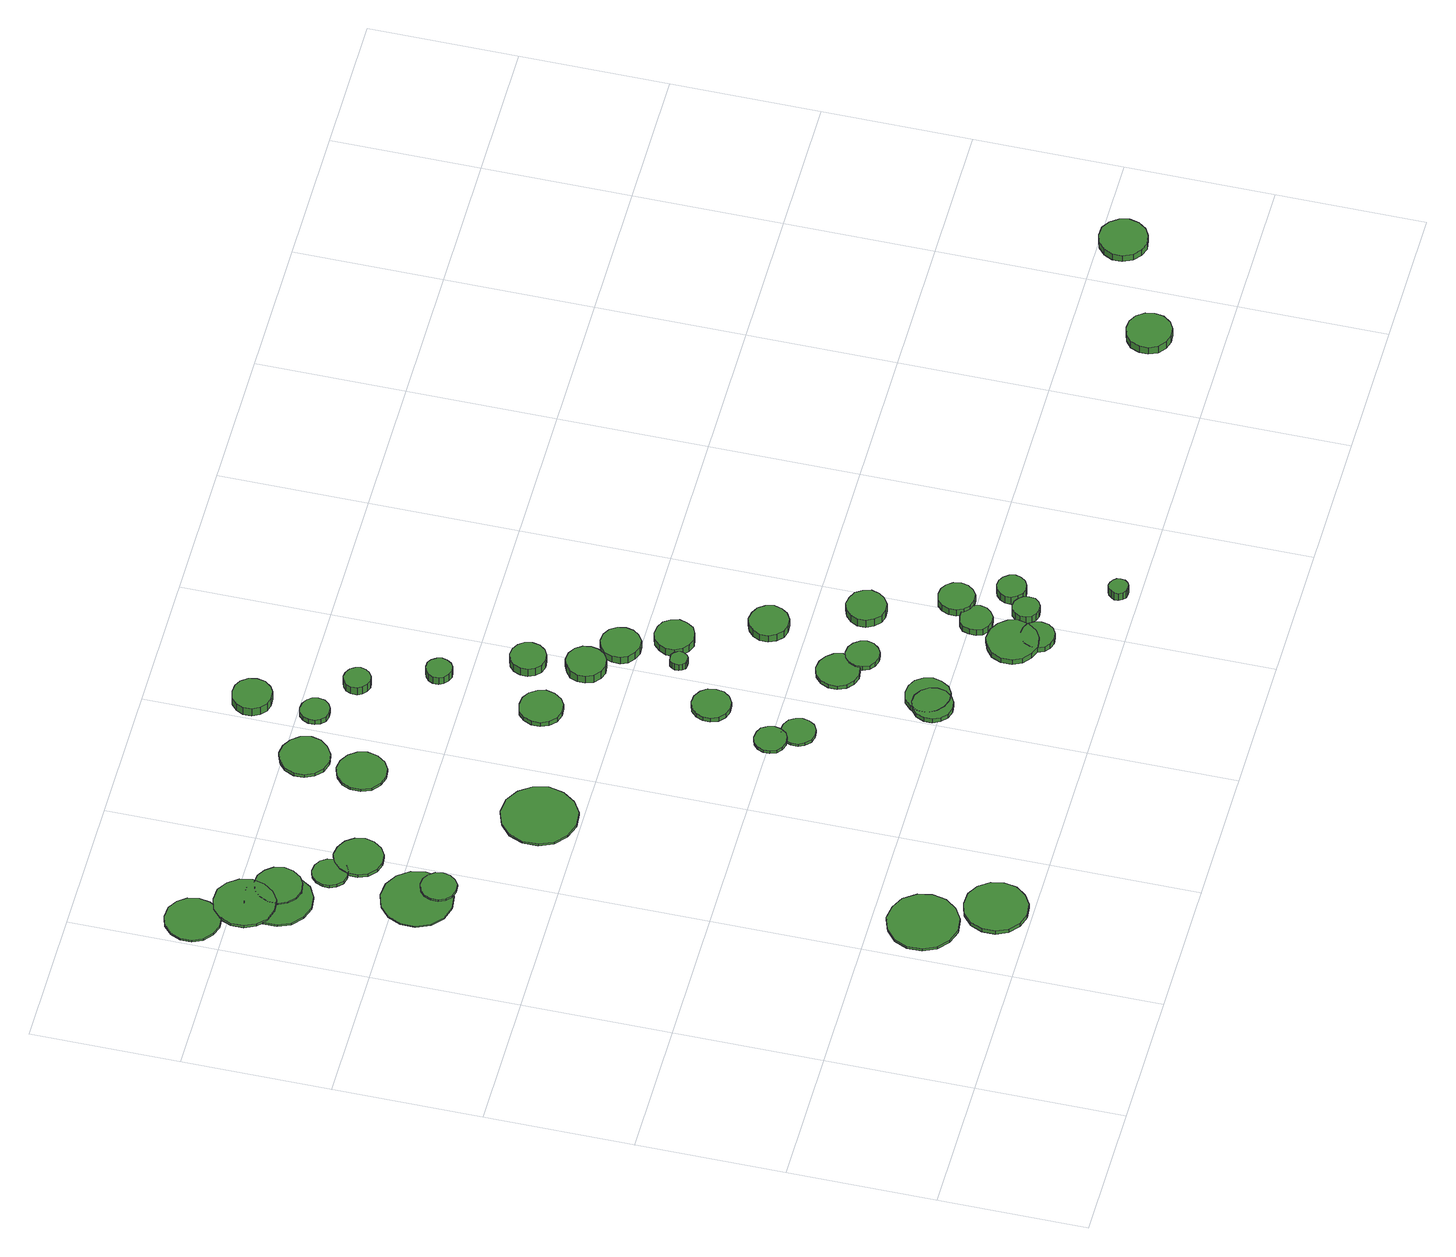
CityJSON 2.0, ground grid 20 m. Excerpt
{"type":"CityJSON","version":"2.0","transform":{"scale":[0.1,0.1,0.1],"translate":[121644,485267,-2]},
"CityObjects":{
"tree1":{"type":"SolitaryVegetationObject","attributes":{"function":"something"},"geometry":[{"type":"MultiSurface","lod":"1","boundaries":[[[0,1,2,3,4,5,6,7,8,9,10,11,12,13,14]],[[15,16,17,18,19,20,21,22,23,24,25,26,27,28,29]],[[0,29,28,1]],[[1,28,27,2]],[[2,27,26,3]],[[3,26,25,4]],[[4,25,24,5]],[[5,24,23,6]],[[6,23,22,7]],[[7,22,21,8]],[[8,21,20,9]],[[9,20,19,10]],[[10,19,18,11]],[[11,18,17,12]],[[12,17,16,13]],[[13,16,15,14]],[[14,15,29,0]]]}]},
"tree2":{"type":"SolitaryVegetationObject","attributes":{"function":"something"},"geometry":[{"type":"MultiSurface","lod":"1","boundaries":[[[30,31,32,33,34,35,36,37,38,39,40,41,42,43,44]],[[45,46,47,48,49,50,51,52,53,54,55,56,57,58,59]],[[30,59,58,31]],[[31,58,57,32]],[[32,57,56,33]],[[33,56,55,34]],[[34,55,54,35]],[[35,54,53,36]],[[36,53,52,37]],[[37,52,51,38]],[[38,51,50,39]],[[39,50,49,40]],[[40,49,48,41]],[[41,48,47,42]],[[42,47,46,43]],[[43,46,45,44]],[[44,45,59,30]]]}]},
"tree3":{"type":"SolitaryVegetationObject","attributes":{"function":"something"},"geometry":[{"type":"MultiSurface","lod":"1","boundaries":[[[60,61,62,63,64,65,66,67,68,69,70,71,72,73,74]],[[75,76,77,78,79,80,81,82,83,84,85,86,87,88,89]],[[60,89,88,61]],[[61,88,87,62]],[[62,87,86,63]],[[63,86,85,64]],[[64,85,84,65]],[[65,84,83,66]],[[66,83,82,67]],[[67,82,81,68]],[[68,81,80,69]],[[69,80,79,70]],[[70,79,78,71]],[[71,78,77,72]],[[72,77,76,73]],[[73,76,75,74]],[[74,75,89,60]]]}]},
"tree4":{"type":"SolitaryVegetationObject","attributes":{"function":"something"},"geometry":[{"type":"MultiSurface","lod":"1","boundaries":[[[90,91,92,93,94,95,96,97,98,99,100,101,102,103,104]],[[105,106,107,108,109,110,111,112,113,114,115,116,117,118,119]],[[90,119,118,91]],[[91,118,117,92]],[[92,117,116,93]],[[93,116,115,94]],[[94,115,114,95]],[[95,114,113,96]],[[96,113,112,97]],[[97,112,111,98]],[[98,111,110,99]],[[99,110,109,100]],[[100,109,108,101]],[[101,108,107,102]],[[102,107,106,103]],[[103,106,105,104]],[[104,105,119,90]]]}]},
"tree5":{"type":"SolitaryVegetationObject","attributes":{"function":"something"},"geometry":[{"type":"MultiSurface","lod":"1","boundaries":[[[120,121,122,123,124,125,126,127,128,129,130,131,132,133,134]],[[135,136,137,138,139,140,141,142,143,144,145,146,147,148,149]],[[120,149,148,121]],[[121,148,147,122]],[[122,147,146,123]],[[123,146,145,124]],[[124,145,144,125]],[[125,144,143,126]],[[126,143,142,127]],[[127,142,141,128]],[[128,141,140,129]],[[129,140,139,130]],[[130,139,138,131]],[[131,138,137,132]],[[132,137,136,133]],[[133,136,135,134]],[[134,135,149,120]]]}]},
"tree6":{"type":"SolitaryVegetationObject","attributes":{"function":"something"},"geometry":[{"type":"MultiSurface","lod":"1","boundaries":[[[150,151,152,153,154,155,156,157,158,159,160,161,162,163,164]],[[165,166,167,168,169,170,171,172,173,174,175,176,177,178,179]],[[150,179,178,151]],[[151,178,177,152]],[[152,177,176,153]],[[153,176,175,154]],[[154,175,174,155]],[[155,174,173,156]],[[156,173,172,157]],[[157,172,171,158]],[[158,171,170,159]],[[159,170,169,160]],[[160,169,168,161]],[[161,168,167,162]],[[162,167,166,163]],[[163,166,165,164]],[[164,165,179,150]]]}]},
"tree7":{"type":"SolitaryVegetationObject","attributes":{"function":"something"},"geometry":[{"type":"MultiSurface","lod":"1","boundaries":[[[180,181,182,183,184,185,186,187,188,189,190,191,192,193,194]],[[195,196,197,198,199,200,201,202,203,204,205,206,207,208,209]],[[180,209,208,181]],[[181,208,207,182]],[[182,207,206,183]],[[183,206,205,184]],[[184,205,204,185]],[[185,204,203,186]],[[186,203,202,187]],[[187,202,201,188]],[[188,201,200,189]],[[189,200,199,190]],[[190,199,198,191]],[[191,198,197,192]],[[192,197,196,193]],[[193,196,195,194]],[[194,195,209,180]]]}]},
"tree8":{"type":"SolitaryVegetationObject","attributes":{"function":"something"},"geometry":[{"type":"MultiSurface","lod":"1","boundaries":[[[210,211,212,213,214,215,216,217,218,219,220,221,222,223,224]],[[225,226,227,228,229,230,231,232,233,234,235,236,237,238,239]],[[210,239,238,211]],[[211,238,237,212]],[[212,237,236,213]],[[213,236,235,214]],[[214,235,234,215]],[[215,234,233,216]],[[216,233,232,217]],[[217,232,231,218]],[[218,231,230,219]],[[219,230,229,220]],[[220,229,228,221]],[[221,228,227,222]],[[222,227,226,223]],[[223,226,225,224]],[[224,225,239,210]]]}]},
"tree9":{"type":"SolitaryVegetationObject","attributes":{"function":"something"},"geometry":[{"type":"MultiSurface","lod":"1","boundaries":[[[240,241,242,243,244,245,246,247,248,249,250,251,252,253,254]],[[255,256,257,258,259,260,261,262,263,264,265,266,267,268,269]],[[240,269,268,241]],[[241,268,267,242]],[[242,267,266,243]],[[243,266,265,244]],[[244,265,264,245]],[[245,264,263,246]],[[246,263,262,247]],[[247,262,261,248]],[[248,261,260,249]],[[249,260,259,250]],[[250,259,258,251]],[[251,258,257,252]],[[252,257,256,253]],[[253,256,255,254]],[[254,255,269,240]]]}]},
"tree10":{"type":"SolitaryVegetationObject","attributes":{"function":"something"},"geometry":[{"type":"MultiSurface","lod":"1","boundaries":[[[270,271,272,273,274,275,276,277,278,279,280,281,282,283,284]],[[285,286,287,288,289,290,291,292,293,294,295,296,297,298,299]],[[270,299,298,271]],[[271,298,297,272]],[[272,297,296,273]],[[273,296,295,274]],[[274,295,294,275]],[[275,294,293,276]],[[276,293,292,277]],[[277,292,291,278]],[[278,291,290,279]],[[279,290,289,280]],[[280,289,288,281]],[[281,288,287,282]],[[282,287,286,283]],[[283,286,285,284]],[[284,285,299,270]]]}]},
"tree11":{"type":"SolitaryVegetationObject","attributes":{"function":"something"},"geometry":[{"type":"MultiSurface","lod":"1","boundaries":[[[300,301,302,303,304,305,306,307,308,309,310,311,312,313,314]],[[315,316,317,318,319,320,321,322,323,324,325,326,327,328,329]],[[300,329,328,301]],[[301,328,327,302]],[[302,327,326,303]],[[303,326,325,304]],[[304,325,324,305]],[[305,324,323,306]],[[306,323,322,307]],[[307,322,321,308]],[[308,321,320,309]],[[309,320,319,310]],[[310,319,318,311]],[[311,318,317,312]],[[312,317,316,313]],[[313,316,315,314]],[[314,315,329,300]]]}]},
"tree12":{"type":"SolitaryVegetationObject","attributes":{"function":"something"},"geometry":[{"type":"MultiSurface","lod":"1","boundaries":[[[330,331,332,333,334,335,336,337,338,339,340,341,342,343,344]],[[345,346,347,348,349,350,351,352,353,354,355,356,357,358,359]],[[330,359,358,331]],[[331,358,357,332]],[[332,357,356,333]],[[333,356,355,334]],[[334,355,354,335]],[[335,354,353,336]],[[336,353,352,337]],[[337,352,351,338]],[[338,351,350,339]],[[339,350,349,340]],[[340,349,348,341]],[[341,348,347,342]],[[342,347,346,343]],[[343,346,345,344]],[[344,345,359,330]]]}]},
"tree13":{"type":"SolitaryVegetationObject","attributes":{"function":"something"},"geometry":[{"type":"MultiSurface","lod":"1","boundaries":[[[360,361,362,363,364,365,366,367,368,369,370,371,372,373,374]],[[375,376,377,378,379,380,381,382,383,384,385,386,387,388,389]],[[360,389,388,361]],[[361,388,387,362]],[[362,387,386,363]],[[363,386,385,364]],[[364,385,384,365]],[[365,384,383,366]],[[366,383,382,367]],[[367,382,381,368]],[[368,381,380,369]],[[369,380,379,370]],[[370,379,378,371]],[[371,378,377,372]],[[372,377,376,373]],[[373,376,375,374]],[[374,375,389,360]]]}]},
"tree14":{"type":"SolitaryVegetationObject","attributes":{"function":"something"},"geometry":[{"type":"MultiSurface","lod":"1","boundaries":[[[390,391,392,393,394,395,396,397,398,399,400,401,402,403,404]],[[405,406,407,408,409,410,411,412,413,414,415,416,417,418,419]],[[390,419,418,391]],[[391,418,417,392]],[[392,417,416,393]],[[393,416,415,394]],[[394,415,414,395]],[[395,414,413,396]],[[396,413,412,397]],[[397,412,411,398]],[[398,411,410,399]],[[399,410,409,400]],[[400,409,408,401]],[[401,408,407,402]],[[402,407,406,403]],[[403,406,405,404]],[[404,405,419,390]]]}]},
"tree15":{"type":"SolitaryVegetationObject","attributes":{"function":"something"},"geometry":[{"type":"MultiSurface","lod":"1","boundaries":[[[420,421,422,423,424,425,426,427,428,429,430,431,432,433,434]],[[435,436,437,438,439,440,441,442,443,444,405,445,446,447,448]],[[420,448,447,421]],[[421,447,446,422]],[[422,446,445,423]],[[423,445,405,424]],[[424,405,444,425]],[[425,444,443,426]],[[426,443,442,427]],[[427,442,441,428]],[[428,441,440,429]],[[429,440,439,430]],[[430,439,438,431]],[[431,438,437,432]],[[432,437,436,433]],[[433,436,435,434]],[[434,435,448,420]]]}]},
"tree16":{"type":"SolitaryVegetationObject","attributes":{"function":"something"},"geometry":[{"type":"MultiSurface","lod":"1","boundaries":[[[449,450,451,452,453,454,455,456,457,458,459,460,461,462,463]],[[464,465,466,467,468,469,470,471,472,473,474,475,476,477,478]],[[449,478,477,450]],[[450,477,476,451]],[[451,476,475,452]],[[452,475,474,453]],[[453,474,473,454]],[[454,473,472,455]],[[455,472,471,456]],[[456,471,470,457]],[[457,470,469,458]],[[458,469,468,459]],[[459,468,467,460]],[[460,467,466,461]],[[461,466,465,462]],[[462,465,464,463]],[[463,464,478,449]]]}]},
"tree17":{"type":"SolitaryVegetationObject","attributes":{"function":"something"},"geometry":[{"type":"MultiSurface","lod":"1","boundaries":[[[479,480,481,482,483,484,485,486,487,488,489,490,491,492,493]],[[494,495,496,497,498,499,500,501,502,503,504,505,506,507,508]],[[479,508,507,480]],[[480,507,506,481]],[[481,506,505,482]],[[482,505,504,483]],[[483,504,503,484]],[[484,503,502,485]],[[485,502,501,486]],[[486,501,500,487]],[[487,500,499,488]],[[488,499,498,489]],[[489,498,497,490]],[[490,497,496,491]],[[491,496,495,492]],[[492,495,494,493]],[[493,494,508,479]]]}]},
"tree18":{"type":"SolitaryVegetationObject","attributes":{"function":"something"},"geometry":[{"type":"MultiSurface","lod":"1","boundaries":[[[509,510,511,512,513,514,515,516,517,518,519,520,521,522,523]],[[524,525,526,527,528,529,530,531,532,533,534,535,536,537,538]],[[509,538,537,510]],[[510,537,536,511]],[[511,536,535,512]],[[512,535,534,513]],[[513,534,533,514]],[[514,533,532,515]],[[515,532,531,516]],[[516,531,530,517]],[[517,530,529,518]],[[518,529,528,519]],[[519,528,527,520]],[[520,527,526,521]],[[521,526,525,522]],[[522,525,524,523]],[[523,524,538,509]]]}]},
"tree19":{"type":"SolitaryVegetationObject","attributes":{"function":"something"},"geometry":[{"type":"MultiSurface","lod":"1","boundaries":[[[539,540,541,542,543,544,545,546,547,548,549,550,551,552,553]],[[554,555,556,557,558,559,560,561,562,563,564,565,566,567,568]],[[539,568,567,540]],[[540,567,566,541]],[[541,566,565,542]],[[542,565,564,543]],[[543,564,563,544]],[[544,563,562,545]],[[545,562,561,546]],[[546,561,560,547]],[[547,560,559,548]],[[548,559,558,549]],[[549,558,557,550]],[[550,557,556,551]],[[551,556,555,552]],[[552,555,554,553]],[[553,554,568,539]]]}]},
"tree20":{"type":"SolitaryVegetationObject","attributes":{"function":"something"},"geometry":[{"type":"MultiSurface","lod":"1","boundaries":[[[569,570,571,572,573,574,575,576,577,578,579,580,581,582,583]],[[584,585,586,587,588,589,590,591,592,593,594,595,596,597,598]],[[569,598,597,570]],[[570,597,596,571]],[[571,596,595,572]],[[572,595,594,573]],[[573,594,593,574]],[[574,593,592,575]],[[575,592,591,576]],[[576,591,590,577]],[[577,590,589,578]],[[578,589,588,579]],[[579,588,587,580]],[[580,587,586,581]],[[581,586,585,582]],[[582,585,584,583]],[[583,584,598,569]]]}]},
"tree21":{"type":"SolitaryVegetationObject","attributes":{"function":"something"},"geometry":[{"type":"MultiSurface","lod":"1","boundaries":[[[599,600,601,602,603,604,605,606,607,608,609,610,611,612,613]],[[614,615,616,617,618,619,620,621,622,623,624,625,626,627,628]],[[599,628,627,600]],[[600,627,626,601]],[[601,626,625,602]],[[602,625,624,603]],[[603,624,623,604]],[[604,623,622,605]],[[605,622,621,606]],[[606,621,620,607]],[[607,620,619,608]],[[608,619,618,609]],[[609,618,617,610]],[[610,617,616,611]],[[611,616,615,612]],[[612,615,614,613]],[[613,614,628,599]]]}]},
"tree22":{"type":"SolitaryVegetationObject","attributes":{"function":"something"},"geometry":[{"type":"MultiSurface","lod":"1","boundaries":[[[629,630,631,632,633,634,635,636,637,638,639,640,641,642,643]],[[644,645,646,647,648,649,650,651,652,653,654,655,656,657,658]],[[629,658,657,630]],[[630,657,656,631]],[[631,656,655,632]],[[632,655,654,633]],[[633,654,653,634]],[[634,653,652,635]],[[635,652,651,636]],[[636,651,650,637]],[[637,650,649,638]],[[638,649,648,639]],[[639,648,647,640]],[[640,647,646,641]],[[641,646,645,642]],[[642,645,644,643]],[[643,644,658,629]]]}]},
"tree23":{"type":"SolitaryVegetationObject","attributes":{"function":"something"},"geometry":[{"type":"MultiSurface","lod":"1","boundaries":[[[659,660,661,662,663,664,665,666,667,668,669,670,671,672,673]],[[674,675,676,677,678,679,680,681,682,683,684,685,686,687,688]],[[659,688,687,660]],[[660,687,686,661]],[[661,686,685,662]],[[662,685,684,663]],[[663,684,683,664]],[[664,683,682,665]],[[665,682,681,666]],[[666,681,680,667]],[[667,680,679,668]],[[668,679,678,669]],[[669,678,677,670]],[[670,677,676,671]],[[671,676,675,672]],[[672,675,674,673]],[[673,674,688,659]]]}]},
"tree24":{"type":"SolitaryVegetationObject","attributes":{"function":"something"},"geometry":[{"type":"MultiSurface","lod":"1","boundaries":[[[689,690,691,692,693,694,695,696,697,698,699,700,701,702,703]],[[704,705,706,707,708,709,710,711,712,713,714,715,716,717,718]],[[689,718,717,690]],[[690,717,716,691]],[[691,716,715,692]],[[692,715,714,693]],[[693,714,713,694]],[[694,713,712,695]],[[695,712,711,696]],[[696,711,710,697]],[[697,710,709,698]],[[698,709,708,699]],[[699,708,707,700]],[[700,707,706,701]],[[701,706,705,702]],[[702,705,704,703]],[[703,704,718,689]]]}]},
"tree25":{"type":"SolitaryVegetationObject","attributes":{"function":"something"},"geometry":[{"type":"MultiSurface","lod":"1","boundaries":[[[719,720,721,722,723,724,725,726,727,728,729,730,731,732,733]],[[734,735,736,737,738,739,740,741,742,743,744,745,746,747,748]],[[719,748,747,720]],[[720,747,746,721]],[[721,746,745,722]],[[722,745,744,723]],[[723,744,743,724]],[[724,743,742,725]],[[725,742,741,726]],[[726,741,740,727]],[[727,740,739,728]],[[728,739,738,729]],[[729,738,737,730]],[[730,737,736,731]],[[731,736,735,732]],[[732,735,734,733]],[[733,734,748,719]]]}]},
"tree26":{"type":"SolitaryVegetationObject","attributes":{"function":"something"},"geometry":[{"type":"MultiSurface","lod":"1","boundaries":[[[749,750,751,752,753,754,755,756,757,758,759,760,761,762,763]],[[764,765,766,767,768,769,770,771,772,773,774,775,776,777,778]],[[749,778,777,750]],[[750,777,776,751]],[[751,776,775,752]],[[752,775,774,753]],[[753,774,773,754]],[[754,773,772,755]],[[755,772,771,756]],[[756,771,770,757]],[[757,770,769,758]],[[758,769,768,759]],[[759,768,767,760]],[[760,767,766,761]],[[761,766,765,762]],[[762,765,764,763]],[[763,764,778,749]]]}]},
"tree27":{"type":"SolitaryVegetationObject","attributes":{"function":"something"},"geometry":[{"type":"MultiSurface","lod":"1","boundaries":[[[779,780,781,782,783,784,785,786,787,788,789,790,791,792,793]],[[794,795,796,797,798,799,800,801,802,803,804,805,806,807,808]],[[779,808,807,780]],[[780,807,806,781]],[[781,806,805,782]],[[782,805,804,783]],[[783,804,803,784]],[[784,803,802,785]],[[785,802,801,786]],[[786,801,800,787]],[[787,800,799,788]],[[788,799,798,789]],[[789,798,797,790]],[[790,797,796,791]],[[791,796,795,792]],[[792,795,794,793]],[[793,794,808,779]]]}]},
"tree28":{"type":"SolitaryVegetationObject","attributes":{"function":"something"},"geometry":[{"type":"MultiSurface","lod":"1","boundaries":[[[809,810,811,812,813,814,815,816,817,818,819,820,821,822,823]],[[824,825,826,827,828,829,830,831,832,833,834,835,836,837,838]],[[809,838,837,810]],[[810,837,836,811]],[[811,836,835,812]],[[812,835,834,813]],[[813,834,833,814]],[[814,833,832,815]],[[815,832,831,816]],[[816,831,830,817]],[[817,830,829,818]],[[818,829,828,819]],[[819,828,827,820]],[[820,827,826,821]],[[821,826,825,822]],[[822,825,824,823]],[[823,824,838,809]]]}]},
"tree29":{"type":"SolitaryVegetationObject","attributes":{"function":"something"},"geometry":[{"type":"MultiSurface","lod":"1","boundaries":[[[839,840,841,842,843,844,845,846,847,848,849,850,851,852,853]],[[854,855,856,857,858,859,860,861,862,863,864,865,866,867,868]],[[839,868,867,840]],[[840,867,866,841]],[[841,866,865,842]],[[842,865,864,843]],[[843,864,863,844]],[[844,863,862,845]],[[845,862,861,846]],[[846,861,860,847]],[[847,860,859,848]],[[848,859,858,849]],[[849,858,857,850]],[[850,857,856,851]],[[851,856,855,852]],[[852,855,854,853]],[[853,854,868,839]]]}]},
"tree30":{"type":"SolitaryVegetationObject","attributes":{"function":"something"},"geometry":[{"type":"MultiSurface","lod":"1","boundaries":[[[869,870,871,872,873,874,875,876,877,878,879,880,881,882,883]],[[884,885,886,887,888,889,890,891,892,893,894,895,896,897,898]],[[869,898,897,870]],[[870,897,896,871]],[[871,896,895,872]],[[872,895,894,873]],[[873,894,893,874]],[[874,893,892,875]],[[875,892,891,876]],[[876,891,890,877]],[[877,890,889,878]],[[878,889,888,879]],[[879,888,887,880]],[[880,887,886,881]],[[881,886,885,882]],[[882,885,884,883]],[[883,884,898,869]]]}]},
"tree31":{"type":"SolitaryVegetationObject","attributes":{"function":"something"},"geometry":[{"type":"MultiSurface","lod":"1","boundaries":[[[899,900,901,902,903,904,905,906,907,908,909,910,911,912,913]],[[914,915,916,917,918,919,920,921,922,923,924,925,926,927,928]],[[899,928,927,900]],[[900,927,926,901]],[[901,926,925,902]],[[902,925,924,903]],[[903,924,923,904]],[[904,923,922,905]],[[905,922,921,906]],[[906,921,920,907]],[[907,920,919,908]],[[908,919,918,909]],[[909,918,917,910]],[[910,917,916,911]],[[911,916,915,912]],[[912,915,914,913]],[[913,914,928,899]]]}]},
"tree32":{"type":"SolitaryVegetationObject","attributes":{"function":"something"},"geometry":[{"type":"MultiSurface","lod":"1","boundaries":[[[929,930,931,932,933,934,935,936,937,938,939,940,941,942,943]],[[944,945,946,947,948,949,950,951,952,953,954,955,956,957,958]],[[929,958,957,930]],[[930,957,956,931]],[[931,956,955,932]],[[932,955,954,933]],[[933,954,953,934]],[[934,953,952,935]],[[935,952,951,936]],[[936,951,950,937]],[[937,950,949,938]],[[938,949,948,939]],[[939,948,947,940]],[[940,947,946,941]],[[941,946,945,942]],[[942,945,944,943]],[[943,944,958,929]]]}]},
"tree33":{"type":"SolitaryVegetationObject","attributes":{"function":"something"},"geometry":[{"type":"MultiSurface","lod":"1","boundaries":[[[959,960,961,962,963,964,965,966,967,968,969,970,971,972,973]],[[974,975,976,977,978,979,980,981,982,983,984,985,986,987,988]],[[959,988,987,960]],[[960,987,986,961]],[[961,986,985,962]],[[962,985,984,963]],[[963,984,983,964]],[[964,983,982,965]],[[965,982,981,966]],[[966,981,980,967]],[[967,980,979,968]],[[968,979,978,969]],[[969,978,977,970]],[[970,977,976,971]],[[971,976,975,972]],[[972,975,974,973]],[[973,974,988,959]]]}]},
"tree34":{"type":"SolitaryVegetationObject","attributes":{"function":"something"},"geometry":[{"type":"MultiSurface","lod":"1","boundaries":[[[989,990,991,992,993,994,995,996,997,998,999,1000,1001,1002,1003]],[[1004,1005,1006,1007,1008,1009,1010,1011,1012,1013,1014,1015,1016,1017,1018]],[[989,1018,1017,990]],[[990,1017,1016,991]],[[991,1016,1015,992]],[[992,1015,1014,993]],[[993,1014,1013,994]],[[994,1013,1012,995]],[[995,1012,1011,996]],[[996,1011,1010,997]],[[997,1010,1009,998]],[[998,1009,1008,999]],[[999,1008,1007,1000]],[[1000,1007,1006,1001]],[[1001,1006,1005,1002]],[[1002,1005,1004,1003]],[[1003,1004,1018,989]]]}]},
"tree35":{"type":"SolitaryVegetationObject","attributes":{"function":"something"},"geometry":[{"type":"MultiSurface","lod":"1","boundaries":[[[1019,1020,1021,1022,1023,1024,1025,1026,1027,1028,1029,1030,1031,1032,1033]],[[1034,1035,1036,1037,1038,1039,1040,1041,1042,1043,1044,1045,1046,1047,1048]],[[1019,1048,1047,1020]],[[1020,1047,1046,1021]],[[1021,1046,1045,1022]],[[1022,1045,1044,1023]],[[1023,1044,1043,1024]],[[1024,1043,1042,1025]],[[1025,1042,1041,1026]],[[1026,1041,1040,1027]],[[1027,1040,1039,1028]],[[1028,1039,1038,1029]],[[1029,1038,1037,1030]],[[1030,1037,1036,1031]],[[1031,1036,1035,1032]],[[1032,1035,1034,1033]],[[1033,1034,1048,1019]]]}]},
"tree36":{"type":"SolitaryVegetationObject","attributes":{"function":"something"},"geometry":[{"type":"MultiSurface","lod":"1","boundaries":[[[1049,1050,1051,1052,1053,1054,1055,1056,1057,1058,1059,1060,1061,1062,1063]],[[1064,1065,1066,1067,1068,1069,1070,1071,1072,1073,1074,1075,1076,1077,1078]],[[1049,1078,1077,1050]],[[1050,1077,1076,1051]],[[1051,1076,1075,1052]],[[1052,1075,1074,1053]],[[1053,1074,1073,1054]],[[1054,1073,1072,1055]],[[1055,1072,1071,1056]],[[1056,1071,1070,1057]],[[1057,1070,1069,1058]],[[1058,1069,1068,1059]],[[1059,1068,1067,1060]],[[1060,1067,1066,1061]],[[1061,1066,1065,1062]],[[1062,1065,1064,1063]],[[1063,1064,1078,1049]]]}]},
"tree37":{"type":"SolitaryVegetationObject","attributes":{"function":"something"},"geometry":[{"type":"MultiSurface","lod":"1","boundaries":[[[1079,1080,1081,1082,1083,1084,1085,1086,1087,1088,1089,1090,1091,1092,1093]],[[1094,1095,1096,1097,1098,1099,1100,1101,1102,1103,1104,1105,1106,1107,1108]],[[1079,1108,1107,1080]],[[1080,1107,1106,1081]],[[1081,1106,1105,1082]],[[1082,1105,1104,1083]],[[1083,1104,1103,1084]],[[1084,1103,1102,1085]],[[1085,1102,1101,1086]],[[1086,1101,1100,1087]],[[1087,1100,1099,1088]],[[1088,1099,1098,1089]],[[1089,1098,1097,1090]],[[1090,1097,1096,1091]],[[1091,1096,1095,1092]],[[1092,1095,1094,1093]],[[1093,1094,1108,1079]]]}]},
"tree38":{"type":"SolitaryVegetationObject","attributes":{"function":"something"},"geometry":[{"type":"MultiSurface","lod":"1","boundaries":[[[1109,1110,1111,1112,1113,1114,1115,1116,1117,1118,1119,1120,1121,1122,1123]],[[1124,1125,1126,1127,1128,1129,1130,1131,1132,1133,1134,1135,1136,1137,1138]],[[1109,1138,1137,1110]],[[1110,1137,1136,1111]],[[1111,1136,1135,1112]],[[1112,1135,1134,1113]],[[1113,1134,1133,1114]],[[1114,1133,1132,1115]],[[1115,1132,1131,1116]],[[1116,1131,1130,1117]],[[1117,1130,1129,1118]],[[1118,1129,1128,1119]],[[1119,1128,1127,1120]],[[1120,1127,1126,1121]],[[1121,1126,1125,1122]],[[1122,1125,1124,1123]],[[1123,1124,1138,1109]]]}]},
"tree39":{"type":"SolitaryVegetationObject","attributes":{"function":"something"},"geometry":[{"type":"MultiSurface","lod":"1","boundaries":[[[1139,1140,1141,1142,1143,1144,1145,1146,1147,1148,1149,1150,1151,1152,1153]],[[1154,1155,1156,1157,1158,1159,1160,1161,1162,1163,1164,1165,1166,1167,1168]],[[1139,1168,1167,1140]],[[1140,1167,1166,1141]],[[1141,1166,1165,1142]],[[1142,1165,1164,1143]],[[1143,1164,1163,1144]],[[1144,1163,1162,1145]],[[1145,1162,1161,1146]],[[1146,1161,1160,1147]],[[1147,1160,1159,1148]],[[1148,1159,1158,1149]],[[1149,1158,1157,1150]],[[1150,1157,1156,1151]],[[1151,1156,1155,1152]],[[1152,1155,1154,1153]],[[1153,1154,1168,1139]]]}]},
"tree40":{"type":"SolitaryVegetationObject","attributes":{"function":"something"},"geometry":[{"type":"MultiSurface","lod":"1","boundaries":[[[1169,1170,1171,1172,1173,1174,1175,1176,1177,1178,1179,1180,1181,1182,1183]],[[1184,1185,1186,1187,1188,1189,1190,1191,1192,1193,1194,1195,1196,1197,1198]],[[1169,1198,1197,1170]],[[1170,1197,1196,1171]],[[1171,1196,1195,1172]],[[1172,1195,1194,1173]],[[1173,1194,1193,1174]],[[1174,1193,1192,1175]],[[1175,1192,1191,1176]],[[1176,1191,1190,1177]],[[1177,1190,1189,1178]],[[1178,1189,1188,1179]],[[1179,1188,1187,1180]],[[1180,1187,1186,1181]],[[1181,1186,1185,1182]],[[1182,1185,1184,1183]],[[1183,1184,1198,1169]]]}]},
"tree41":{"type":"SolitaryVegetationObject","attributes":{"function":"something"},"geometry":[{"type":"MultiSurface","lod":"1","boundaries":[[[1199,1200,1201,1202,1203,1204,1205,1206,1207,1208,1209,1210,1211,1212,1213]],[[1214,1215,1216,1217,1218,1219,1220,1221,1222,1223,1224,1225,1226,1227,1228]],[[1199,1228,1227,1200]],[[1200,1227,1226,1201]],[[1201,1226,1225,1202]],[[1202,1225,1224,1203]],[[1203,1224,1223,1204]],[[1204,1223,1222,1205]],[[1205,1222,1221,1206]],[[1206,1221,1220,1207]],[[1207,1220,1219,1208]],[[1208,1219,1218,1209]],[[1209,1218,1217,1210]],[[1210,1217,1216,1211]],[[1211,1216,1215,1212]],[[1212,1215,1214,1213]],[[1213,1214,1228,1199]]]}]}
},
"vertices":[
[305,132,14],[301,151,14],[289,168,14],[272,177,14],[252,180,14],[233,173,14],[218,160,14],[210,142,14],[210,122,14],[218,104,14],[233,91,14],[252,85,14],[272,87,14],[289,97,14],[301,113,14],[301,113,10],[289,97,10],[272,87,10],[252,85,10],[233,91,10],[218,104,10],[210,122,10],[210,142,10],[218,160,10],[233,173,10],[252,180,10],[272,177,10],[289,168,10],[301,151,10],[305,132,10],
[345,47,16],[342,64,16],[331,79,16],[316,88,16],[298,89,16],[282,84,16],[268,72,16],[261,56,16],[261,38,16],[268,22,16],[282,10,16],[298,5,16],[316,7,16],[331,16,16],[342,30,16],[342,30,10],[331,16,10],[316,7,10],[298,5,10],[282,10,10],[268,22,10],[261,38,10],[261,56,10],[268,72,10],[282,84,10],[298,89,10],[316,88,10],[331,79,10],[342,64,10],[345,47,10],
[73,1043,13],[70,1058,13],[61,1070,13],[48,1078,13],[32,1079,13],[18,1075,13],[6,1064,13],[0,1050,13],[0,1035,13],[6,1021,13],[18,1011,13],[32,1006,13],[48,1007,13],[61,1015,13],[70,1028,13],[70,1028,10],[61,1015,10],[48,1007,10],[32,1006,10],[18,1011,10],[6,1021,10],[0,1035,10],[0,1050,10],[6,1064,10],[18,1075,10],[32,1079,10],[48,1078,10],[61,1070,10],[70,1058,10],[73,1043,10],
[120,984,15],[116,1001,15],[106,1015,15],[92,1024,15],[75,1025,15],[58,1020,15],[46,1009,15],[39,993,15],[39,976,15],[46,960,15],[58,949,15],[75,944,15],[92,945,15],[106,954,15],[116,968,15],[116,968,11],[106,954,11],[92,945,11],[75,944,11],[58,949,11],[46,960,11],[39,976,11],[39,993,11],[46,1009,11],[58,1020,11],[75,1025,11],[92,1024,11],[106,1015,11],[116,1001,11],[120,984,11],
[195,774,5],[191,793,5],[179,809,5],[162,819,5],[142,821,5],[123,815,5],[108,802,5],[100,784,5],[100,764,5],[108,745,5],[123,732,5],[142,726,5],[162,728,5],[179,738,5],[191,754,5],[191,754,3],[179,738,3],[162,728,3],[142,726,3],[123,732,3],[108,745,3],[100,764,3],[100,784,3],[108,802,3],[123,815,3],[142,821,3],[162,819,3],[179,809,3],[191,793,3],[195,774,3],
[142,944,13],[138,963,13],[127,978,13],[110,988,13],[92,989,13],[74,984,13],[59,971,13],[52,954,13],[52,935,13],[59,918,13],[74,905,13],[92,899,13],[110,901,13],[127,910,13],[138,926,13],[138,926,10],[127,910,10],[110,901,10],[92,899,10],[74,905,10],[59,918,10],[52,935,10],[52,954,10],[59,971,10],[74,984,10],[92,989,10],[110,988,10],[127,978,10],[138,963,10],[142,944,10],
[195,751,9],[193,761,9],[187,769,9],[179,774,9],[169,775,9],[159,772,9],[152,765,9],[148,756,9],[148,746,9],[152,737,9],[159,730,9],[169,727,9],[179,728,9],[187,733,9],[193,741,9],[193,741,6],[187,733,6],[179,728,6],[169,727,6],[159,730,6],[152,737,6],[148,746,6],[148,756,6],[152,765,6],[159,772,6],[169,775,6],[179,774,6],[187,769,6],[193,761,6],[195,751,6],
[150,950,15],[147,963,15],[139,973,15],[128,980,15],[115,981,15],[102,977,15],[93,968,15],[87,956,15],[87,943,15],[93,931,15],[102,922,15],[115,918,15],[128,920,15],[139,926,15],[147,937,15],[147,937,11],[139,926,11],[128,920,11],[115,918,11],[102,922,11],[93,931,11],[87,943,11],[87,956,11],[93,968,11],[102,977,11],[115,981,11],[128,980,11],[139,973,11],[147,963,11],[150,950,11],
[179,890,15],[177,900,15],[172,908,15],[163,913,15],[153,914,15],[144,911,15],[137,904,15],[133,895,15],[133,886,15],[137,877,15],[144,870,15],[153,867,15],[163,868,15],[172,873,15],[177,881,15],[177,881,11],[172,873,11],[163,868,11],[153,867,11],[144,870,11],[137,877,11],[133,886,11],[133,895,11],[137,904,11],[144,911,11],[153,914,11],[163,913,11],[172,908,11],[177,900,11],[179,890,11],
[223,861,16],[220,874,16],[212,885,16],[200,892,16],[187,894,16],[174,889,16],[164,880,16],[159,868,16],[159,855,16],[164,842,16],[174,833,16],[187,829,16],[200,830,16],[212,837,16],[220,848,16],[220,848,11],[212,837,11],[200,830,11],[187,829,11],[174,833,11],[164,842,11],[159,855,11],[159,868,11],[164,880,11],[174,889,11],[187,894,11],[200,892,11],[212,885,11],[220,874,11],[223,861,11],
[370,655,12],[365,675,12],[353,692,12],[335,703,12],[314,705,12],[294,698,12],[278,684,12],[270,665,12],[270,644,12],[278,625,12],[294,611,12],[314,604,12],[335,606,12],[353,617,12],[365,634,12],[365,634,9],[353,617,9],[335,606,9],[314,604,9],[294,611,9],[278,625,9],[270,644,9],[270,665,9],[278,684,9],[294,698,9],[314,705,9],[335,703,9],[353,692,9],[365,675,9],[370,655,9],
[370,894,15],[367,907,15],[359,918,15],[347,925,15],[334,927,15],[321,922,15],[310,913,15],[305,901,15],[305,887,15],[310,874,15],[321,865,15],[334,861,15],[347,862,15],[359,869,15],[367,880,15],[367,880,11],[359,869,11],[347,862,11],[334,861,11],[321,865,11],[310,874,11],[305,887,11],[305,901,11],[310,913,11],[321,922,11],[334,927,11],[347,925,11],[359,918,11],[367,907,11],[370,894,11],
[377,970,17],[374,984,17],[365,995,17],[353,1002,17],[340,1004,17],[326,999,17],[316,990,17],[310,977,17],[310,963,17],[316,951,17],[326,941,17],[340,937,17],[353,939,17],[365,946,17],[374,957,17],[374,957,12],[365,946,12],[353,939,12],[340,937,12],[326,941,12],[316,951,12],[310,963,12],[310,977,12],[316,990,12],[326,999,12],[340,1004,12],[353,1002,12],[365,995,12],[374,984,12],[377,970,12],
[539,398,15],[537,407,15],[532,415,15],[524,419,15],[515,420,15],[506,417,15],[499,411,15],[496,403,15],[496,394,15],[499,386,15],[506,380,15],[515,377,15],[524,378,15],[532,382,15],[537,390,15],[537,390,10],[532,382,10],[524,378,10],[515,377,10],[506,380,10],[499,386,10],[496,394,10],[496,403,10],[499,411,10],[506,417,10],[515,420,10],[524,419,10],[532,415,10],[537,407,10],[539,398,10],
[562,367,14],[560,376,14],[555,384,14],[546,389,14],[537,390,14],[528,387,14],[521,381,14],[517,372,14],[517,362,14],[521,354,14],[528,347,14],[537,344,14],[546,345,14],[555,350,14],[560,358,14],[560,358,10],[555,350,10],[546,345,10],[537,344,10],[528,347,10],[521,354,10],[517,362,10],[517,372,10],[521,381,10],[528,387,10],[546,389,10],[555,384,10],[560,376,10],[562,367,10],
[652,211,17],[650,222,17],[643,231,17],[633,237,17],[622,238,17],[611,234,17],[603,227,17],[598,216,17],[598,205,17],[603,195,17],[611,187,17],[622,184,17],[633,185,17],[643,191,17],[650,200,17],[650,200,10],[643,191,10],[633,185,10],[622,184,10],[611,187,10],[603,195,10],[598,205,10],[598,216,10],[603,227,10],[611,234,10],[622,238,10],[633,237,10],[643,231,10],[650,222,10],[652,211,10],
[581,486,18],[579,497,18],[573,505,18],[563,511,18],[552,512,18],[542,509,18],[534,501,18],[530,491,18],[530,481,18],[534,471,18],[542,464,18],[552,460,18],[563,461,18],[573,467,18],[579,475,18],[579,475,11],[573,467,11],[563,461,11],[552,460,11],[542,464,11],[534,471,11],[530,481,11],[530,491,11],[534,501,11],[542,509,11],[552,512,11],[563,511,11],[573,505,11],[579,497,11],[581,486,11],
[668,221,17],[665,233,17],[658,243,17],[647,249,17],[635,250,17],[623,247,17],[614,238,17],[608,227,17],[608,214,17],[614,203,17],[623,195,17],[635,191,17],[647,192,17],[658,198,17],[665,209,17],[665,209,10],[658,198,10],[647,192,10],[635,191,10],[623,195,10],[614,203,10],[608,214,10],[608,227,10],[614,238,10],[623,247,10],[635,250,10],[647,249,10],[658,243,10],[665,233,10],[668,221,10],
[527,697,18],[524,708,18],[517,718,18],[507,724,18],[495,725,18],[483,722,18],[475,714,18],[470,703,18],[470,691,18],[475,680,18],[483,672,18],[495,668,18],[507,669,18],[517,675,18],[524,685,18],[524,685,11],[517,675,11],[507,669,11],[495,668,11],[483,672,11],[475,680,11],[470,691,11],[470,703,11],[475,714,11],[483,722,11],[495,725,11],[507,724,11],[517,718,11],[524,708,11],[527,697,11],
[442,977,20],[440,985,20],[435,991,20],[428,995,20],[420,996,20],[412,994,20],[406,988,20],[403,981,20],[403,972,20],[406,965,20],[412,959,20],[420,957,20],[428,958,20],[435,962,20],[440,968,20],[440,968,12],[435,962,12],[428,958,12],[420,957,12],[412,959,12],[406,965,12],[403,972,12],[403,981,12],[406,988,12],[412,994,12],[420,996,12],[428,995,12],[435,991,12],[440,985,12],[442,977,12],
[450,1060,26],[448,1071,26],[441,1080,26],[432,1085,26],[421,1086,26],[410,1083,26],[402,1076,26],[397,1066,26],[397,1054,26],[402,1044,26],[410,1037,26],[421,1034,26],[432,1035,26],[441,1040,26],[448,1049,26],[448,1049,13],[441,1040,13],[432,1035,13],[421,1034,13],[410,1037,13],[402,1044,13],[397,1054,13],[397,1066,13],[402,1076,13],[410,1083,13],[421,1086,13],[432,1085,13],[441,1080,13],[448,1071,13],[450,1060,13],
[682,343,16],[679,355,16],[672,364,16],[662,370,16],[650,372,16],[639,368,16],[630,360,16],[625,349,16],[625,337,16],[630,326,16],[639,318,16],[650,314,16],[662,316,16],[672,322,16],[679,331,16],[679,331,10],[672,322,10],[662,316,10],[650,314,10],[639,318,10],[630,326,10],[625,337,10],[625,349,10],[630,360,10],[639,368,10],[650,372,10],[662,370,10],[672,364,10],[679,355,10],[682,343,10],
[502,936,25],[500,943,25],[496,949,25],[489,953,25],[482,954,25],[475,952,25],[469,947,25],[466,940,25],[466,932,25],[469,926,25],[475,921,25],[482,918,25],[489,919,25],[496,923,25],[500,929,25],[500,929,12],[496,923,12],[489,919,12],[482,918,12],[475,921,12],[469,926,12],[466,932,12],[466,940,12],[469,947,12],[475,952,12],[482,954,12],[489,953,12],[496,949,12],[500,943,12],[502,936,12],
[541,838,27],[539,845,27],[535,851,27],[529,855,27],[522,855,27],[515,853,27],[509,848,27],[506,842,27],[506,834,27],[509,828,27],[515,823,27],[522,820,27],[529,821,27],[535,825,27],[539,831,27],[539,831,15],[535,825,15],[529,821,15],[522,820,15],[515,823,15],[509,828,15],[506,834,15],[506,842,15],[509,848,15],[515,853,15],[522,855,15],[529,855,15],[535,851,15],[539,845,15],[541,838,15],
[609,658,24],[607,669,24],[601,678,24],[591,684,24],[580,685,24],[570,681,24],[561,674,24],[557,664,24],[557,653,24],[561,643,24],[570,635,24],[580,632,24],[591,633,24],[601,639,24],[607,648,24],[607,648,11],[601,639,11],[591,633,11],[580,632,11],[570,635,11],[561,643,11],[557,653,11],[557,664,11],[561,674,11],[570,681,11],[580,685,11],[591,684,11],[601,678,11],[607,669,11],[609,658,11],
[630,545,22],[629,549,22],[626,553,22],[622,556,22],[617,556,22],[612,555,22],[609,552,22],[607,547,22],[607,542,22],[609,538,22],[612,534,22],[617,533,22],[622,533,22],[626,536,22],[629,540,22],[629,540,11],[626,536,11],[622,533,11],[617,533,11],[612,534,11],[609,538,11],[607,542,11],[607,547,11],[609,552,11],[612,555,11],[617,556,11],[622,556,11],[626,553,11],[629,549,11],[630,545,11],
[709,318,18],[707,327,18],[701,335,18],[693,340,18],[684,341,18],[675,338,18],[668,332,18],[664,323,18],[664,314,18],[668,305,18],[675,299,18],[684,296,18],[693,297,18],[701,302,18],[707,309,18],[707,309,11],[701,302,11],[693,297,11],[684,296,11],[675,299,11],[668,305,11],[664,314,11],[664,323,11],[668,332,11],[675,338,11],[684,341,11],[693,340,11],[701,335,11],[707,327,11],[709,318,11],
[595,732,27],[593,742,27],[587,750,27],[578,755,27],[569,756,27],[559,753,27],[552,746,27],[548,737,27],[548,727,27],[552,718,27],[559,711,27],[569,708,27],[578,709,27],[587,714,27],[593,722,27],[593,722,14],[587,714,14],[578,709,14],[569,708,14],[559,711,14],[552,718,14],[548,727,14],[548,737,14],[552,746,14],[559,753,14],[569,756,14],[578,755,14],[587,750,14],[593,742,14],[595,732,14],
[790,138,19],[787,152,19],[778,163,19],[766,170,19],[751,172,19],[738,167,19],[727,158,19],[721,145,19],[721,130,19],[727,117,19],[738,108,19],[751,103,19],[766,105,19],[778,112,19],[787,124,19],[787,124,10],[778,112,10],[766,105,10],[751,103,10],[738,108,10],[727,117,10],[721,130,10],[721,145,10],[727,158,10],[738,167,10],[751,172,10],[766,170,10],[778,163,10],[787,152,10],[790,138,10],
[794,109,19],[792,118,19],[787,126,19],[778,130,19],[769,131,19],[760,128,19],[753,122,19],[749,113,19],[749,104,19],[753,95,19],[760,89,19],[769,86,19],[778,87,19],[787,92,19],[792,99,19],[792,99,10],[787,92,10],[778,87,10],[769,86,10],[760,89,10],[753,95,10],[749,104,10],[749,113,10],[753,122,10],[760,128,10],[769,131,10],[778,130,10],[787,126,10],[792,118,10],[794,109,10],
[649,622,27],[647,633,27],[641,642,27],[631,648,27],[620,649,27],[610,645,27],[601,638,27],[597,628,27],[597,617,27],[601,607,27],[610,600,27],[620,596,27],[631,597,27],[641,603,27],[647,612,27],[647,612,15],[641,603,15],[631,597,15],[620,596,15],[610,600,15],[601,607,15],[597,617,15],[597,628,15],[601,638,15],[610,645,15],[620,649,15],[631,648,15],[641,642,15],[647,633,15],[649,622,15],
[680,559,26],[677,570,26],[671,579,26],[661,584,26],[650,585,26],[640,582,26],[632,574,26],[627,564,26],[627,553,26],[632,543,26],[640,536,26],[650,532,26],[661,534,26],[671,539,26],[677,548,26],[677,548,14],[671,539,14],[661,534,14],[650,532,14],[640,536,14],[632,543,14],[627,553,14],[627,564,14],[632,574,14],[640,582,14],[650,585,14],[661,584,14],[671,579,14],[677,570,14],[680,559,14],
[802,192,20],[800,201,20],[794,208,20],[787,213,20],[778,213,20],[769,211,20],[762,205,20],[759,196,20],[759,187,20],[762,179,20],[769,173,20],[778,170,20],[787,171,20],[794,176,20],[800,183,20],[800,183,10],[794,176,10],[787,171,10],[778,170,10],[769,173,10],[762,179,10],[759,187,10],[759,196,10],[762,205,10],[769,211,10],[778,213,10],[787,213,10],[794,208,10],[800,201,10],[802,192,10],
[733,447,26],[730,458,26],[724,467,26],[714,472,26],[703,474,26],[693,470,26],[685,463,26],[680,453,26],[680,442,26],[685,432,26],[693,424,26],[703,421,26],[714,422,26],[724,428,26],[730,436,26],[730,436,14],[724,428,14],[714,422,14],[703,421,14],[693,424,14],[685,432,14],[680,442,14],[680,453,14],[685,463,14],[693,470,14],[703,474,14],[714,472,14],[724,467,14],[730,458,14],[733,447,14],
[830,134,22],[829,141,22],[824,147,22],[818,151,22],[810,152,22],[803,150,22],[798,145,22],[795,138,22],[795,130,22],[798,123,22],[803,118,22],[810,116,22],[818,117,22],[824,120,22],[829,126,22],[829,126,10],[824,120,10],[818,117,10],[810,116,10],[803,118,10],[798,123,10],[795,130,10],[795,138,10],[798,145,10],[803,150,10],[810,152,10],[818,151,10],[824,147,10],[829,141,10],[830,134,10],
[788,332,27],[785,343,27],[779,352,27],[769,357,27],[758,359,27],[748,355,27],[740,348,27],[735,338,27],[735,327,27],[740,317,27],[748,309,27],[758,306,27],[769,307,27],[779,313,27],[785,321,27],[785,321,14],[779,313,14],[769,307,14],[758,306,14],[748,309,14],[740,317,14],[735,327,14],[735,338,14],[740,348,14],[748,355,14],[758,359,14],[769,357,14],[779,352,14],[785,343,14],[788,332,14],
[829,224,26],[827,234,26],[821,242,26],[813,247,26],[803,248,26],[793,245,26],[786,238,26],[782,229,26],[782,219,26],[786,210,26],[793,203,26],[803,200,26],[813,201,26],[821,206,26],[827,214,26],[827,214,14],[821,206,14],[813,201,14],[803,200,14],[793,203,14],[786,210,14],[782,219,14],[782,229,14],[786,238,14],[793,245,14],[803,248,14],[813,247,14],[821,242,14],[827,234,14],[829,224,14],
[885,27,26],[884,32,26],[881,36,26],[876,39,26],[871,40,26],[866,38,26],[862,34,26],[859,29,26],[859,24,26],[862,19,26],[866,15,26],[871,14,26],[876,14,26],[881,17,26],[884,21,26],[884,21,13],[881,17,13],[876,14,13],[871,14,13],[866,15,13],[862,19,13],[859,24,13],[859,29,13],[862,34,13],[866,38,13],[871,40,13],[876,39,13],[881,36,13],[884,32,13],[885,27,13],
[858,159,27],[856,167,27],[851,174,27],[844,178,27],[836,179,27],[829,176,27],[823,171,27],[819,163,27],[819,155,27],[823,148,27],[829,142,27],[836,140,27],[844,141,27],[851,145,27],[856,151,27],[856,151,14],[851,145,14],[844,141,14],[836,140,14],[829,142,14],[823,148,14],[819,155,14],[819,163,14],[823,171,14],[829,176,14],[836,179,14],[844,178,14],[851,174,14],[856,167,14],[858,159,14],
[1345,96,24],[1343,108,24],[1335,119,24],[1324,125,24],[1312,126,24],[1300,122,24],[1290,114,24],[1285,102,24],[1285,90,24],[1290,78,24],[1300,70,24],[1312,66,24],[1324,67,24],[1335,73,24],[1343,84,24],[1343,84,12],[1335,73,12],[1324,67,12],[1312,66,12],[1300,70,12],[1290,78,12],[1285,90,12],[1285,102,12],[1290,114,12],[1300,122,12],[1312,126,12],[1324,125,12],[1335,119,12],[1343,108,12],[1345,96,12],
[1496,167,24],[1493,180,24],[1485,191,24],[1474,198,24],[1460,199,24],[1448,195,24],[1438,186,24],[1432,174,24],[1432,161,24],[1438,148,24],[1448,139,24],[1460,135,24],[1474,137,24],[1485,143,24],[1493,154,24],[1493,154,13],[1485,143,13],[1474,137,13],[1460,135,13],[1448,139,13],[1438,148,13],[1432,161,13],[1432,174,13],[1438,186,13],[1448,195,13],[1460,199,13],[1474,198,13],[1485,191,13],[1493,180,13],[1496,167,13]
]}
